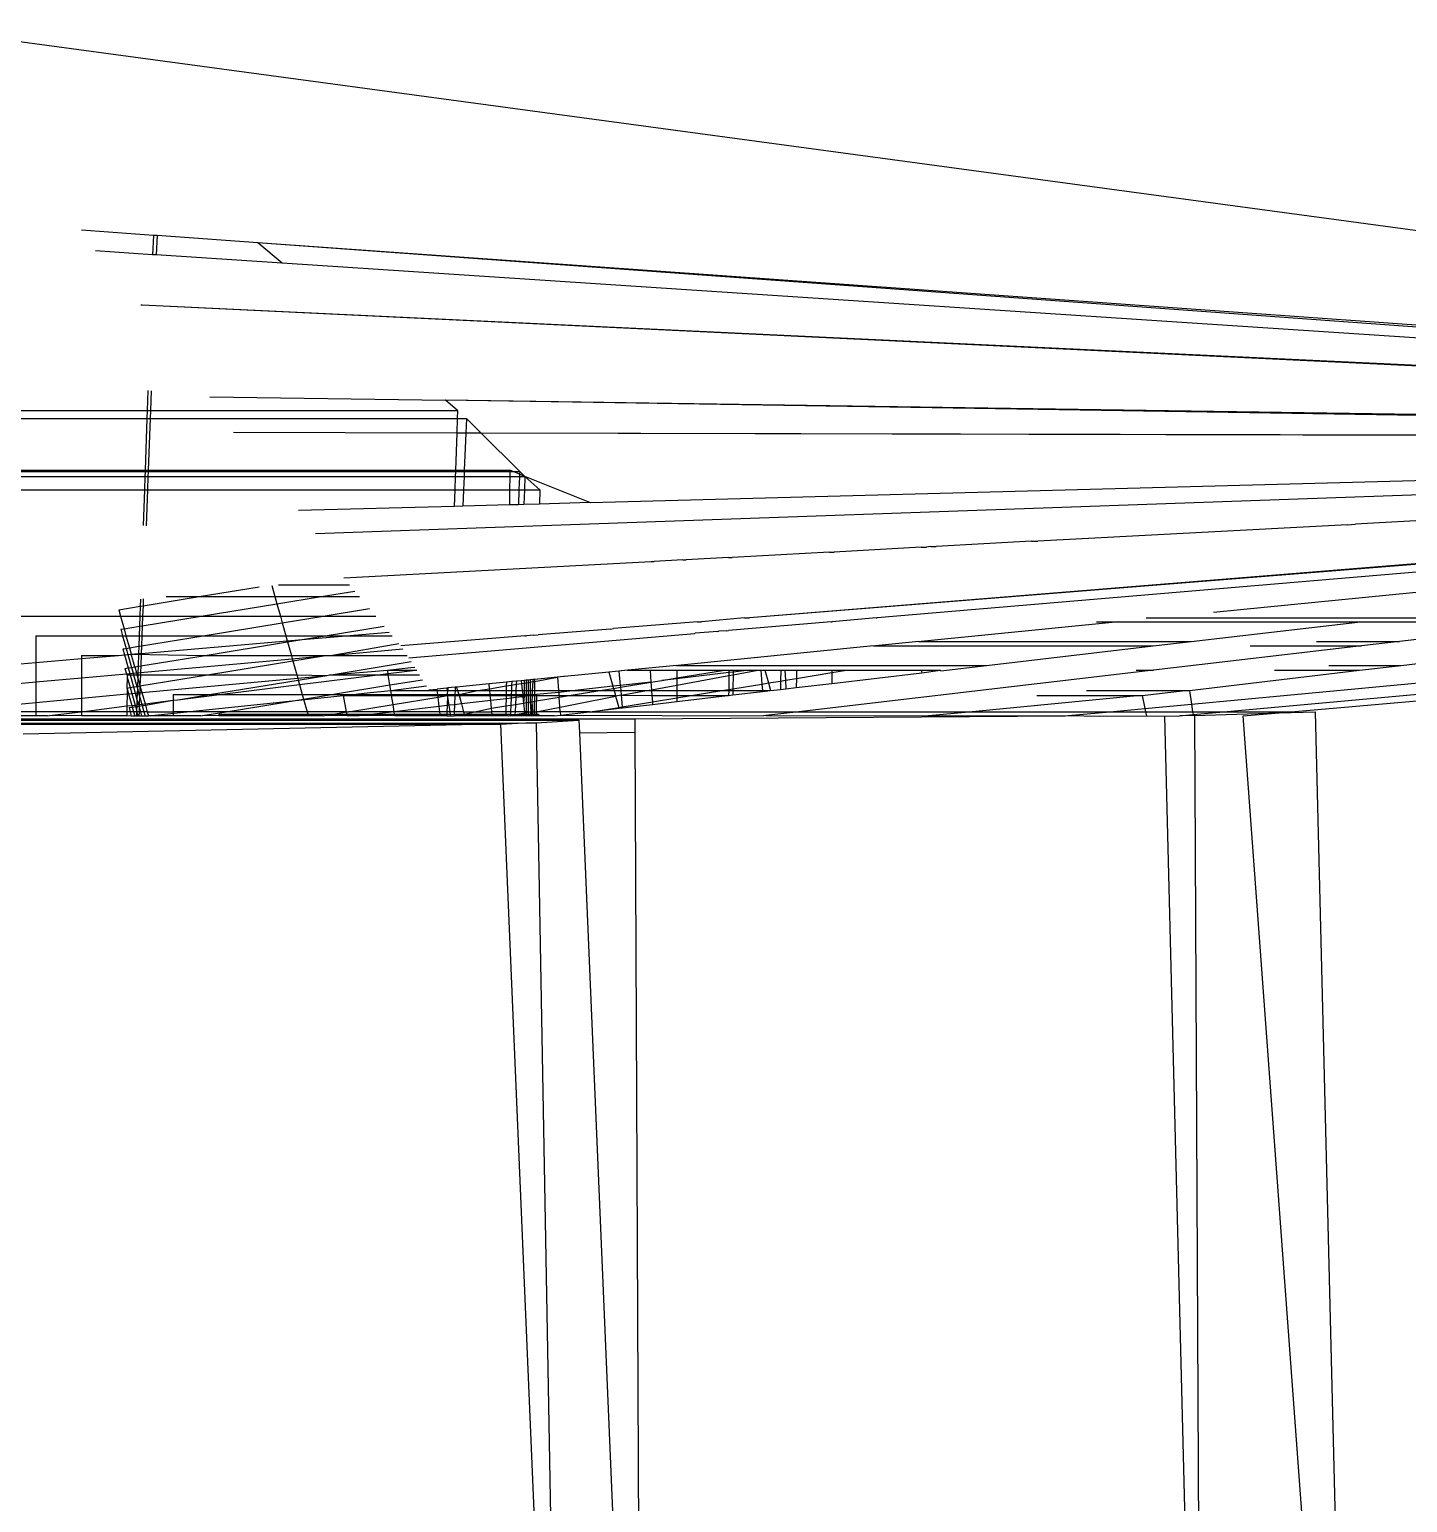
# Model space of a CAD drawing. Extents: x -24961 to 905641, y -154323 to 635957.
# Drawn here: x 395630.2 to 395686.1, y -104240.2 to -104180.5 of the extents above; entities that cross this region are included whole.
import ezdxf

# ---------------------------------------------------------------- set-up
doc = ezdxf.new("R2010")
doc.units = 0
doc.header["$LTSCALE"] = 1000
doc.header["$MEASUREMENT"] = 0

msp = doc.modelspace()

# ---------------------------------------------------------------- linework, layer by layer
for p, q in [((395746.069, -104196.704), (395626.111, -104180.484)), ((395635.261, -104188.831), (395632.352, -104188.624)), ((395635.261, -104188.831), (395635.233, -104189.615)), ((395635.412, -104188.842), (395635.261, -104188.831)), ((395635.412, -104188.842), (395635.382, -104189.625)), ((395639.495, -104189.132), (395635.412, -104188.842)), ((395640.482, -104189.96), (395639.495, -104189.132)), ((395746.069, -104196.905), (395639.495, -104189.132)), ((395746.069, -104196.704), (395639.495, -104189.132)), ((395635.233, -104189.615), (395632.917, -104189.463)), ((395635.382, -104189.625), (395635.233, -104189.615)), ((395640.482, -104189.96), (395635.382, -104189.625)), ((395746.069, -104196.905), (395640.482, -104189.96)), ((395634.811, -104191.667), (395634.759, -104191.665)), ((395746.069, -104196.968), (395634.811, -104191.667)), ((395746.069, -104196.905), (395634.811, -104191.667)), ((395635.039, -104195.12), (395635.011, -104195.928)), ((395635.173, -104195.134), (395635.143, -104195.928)), ((395637.556, -104195.374), (395647.1, -104195.514)), ((395647.593, -104195.928), (395647.1, -104195.514)), ((395746.069, -104197.063), (395647.1, -104195.514)), ((395746.069, -104196.968), (395647.1, -104195.514)), ((395614.745, -104196.258), (395634.999, -104196.258)), ((395614.757, -104195.928), (395635.011, -104195.928)), ((395634.999, -104196.258), (395634.925, -104198.352)), ((395635.011, -104195.928), (395634.999, -104196.258)), ((395634.999, -104196.258), (395635.13, -104196.258)), ((395635.011, -104195.928), (395635.143, -104195.928)), ((395635.13, -104196.258), (395635.051, -104198.352)), ((395635.143, -104195.928), (395635.13, -104196.258)), ((395635.13, -104196.258), (395647.582, -104196.258)), ((395635.143, -104195.928), (395647.593, -104195.928)), ((395647.582, -104196.258), (395647.561, -104196.848)), ((395647.593, -104195.928), (395647.582, -104196.258)), ((395647.582, -104196.258), (395647.954, -104196.258)), ((395647.954, -104196.258), (395647.929, -104196.849)), ((395648.553, -104196.851), (395647.954, -104196.258)), ((395647.561, -104196.848), (395638.511, -104196.825)), ((395647.561, -104196.848), (395647.508, -104198.352)), ((395647.929, -104196.849), (395647.561, -104196.848)), ((395647.929, -104196.849), (395647.867, -104198.352)), ((395648.553, -104196.851), (395647.929, -104196.849)), ((395650.112, -104198.403), (395648.553, -104196.851)), ((395746.069, -104197.099), (395648.553, -104196.851)), ((395746.069, -104197.063), (395648.553, -104196.851)), ((395614.656, -104198.603), (395634.916, -104198.603)), ((395614.664, -104198.403), (395634.924, -104198.403)), ((395614.666, -104198.352), (395634.925, -104198.352)), ((395634.916, -104198.603), (395634.897, -104199.144)), ((395634.924, -104198.403), (395634.916, -104198.603)), ((395634.916, -104198.603), (395635.041, -104198.603)), ((395634.925, -104198.352), (395634.924, -104198.403)), ((395634.924, -104198.403), (395635.049, -104198.403)), ((395634.925, -104198.352), (395635.051, -104198.352)), ((395635.041, -104198.603), (395635.021, -104199.144)), ((395635.049, -104198.403), (395635.041, -104198.603)), ((395635.041, -104198.603), (395647.499, -104198.603)), ((395635.051, -104198.352), (395635.049, -104198.403)), ((395635.049, -104198.403), (395647.506, -104198.403)), ((395635.051, -104198.352), (395647.508, -104198.352)), ((395647.499, -104198.603), (395647.48, -104199.144)), ((395647.506, -104198.403), (395647.499, -104198.603)), ((395647.499, -104198.603), (395647.857, -104198.603)), ((395647.508, -104198.352), (395647.506, -104198.403)), ((395647.506, -104198.403), (395647.865, -104198.403)), ((395647.508, -104198.352), (395647.867, -104198.352)), ((395647.857, -104198.603), (395647.834, -104199.144)), ((395647.865, -104198.403), (395647.857, -104198.603)), ((395647.857, -104198.603), (395649.714, -104198.603)), ((395647.867, -104198.352), (395647.865, -104198.403)), ((395647.865, -104198.403), (395649.717, -104198.403)), ((395647.867, -104198.352), (395649.718, -104198.352)), ((395649.714, -104198.603), (395649.705, -104199.144)), ((395649.717, -104198.403), (395649.714, -104198.603)), ((395649.714, -104198.603), (395650.104, -104198.603)), ((395649.718, -104198.352), (395649.717, -104198.403)), ((395649.717, -104198.403), (395649.845, -104198.403)), ((395649.845, -104198.403), (395649.718, -104198.352)), ((395650.108, -104198.51), (395649.845, -104198.403)), ((395649.845, -104198.403), (395650.112, -104198.403)), ((395650.104, -104198.603), (395650.084, -104199.144)), ((395650.108, -104198.51), (395650.104, -104198.603)), ((395650.104, -104198.603), (395650.323, -104198.603)), ((395650.112, -104198.403), (395650.108, -104198.51)), ((395650.323, -104198.603), (395650.108, -104198.51)), ((395650.218, -104198.499), (395650.112, -104198.403)), ((395650.323, -104198.603), (395650.218, -104198.499)), ((395650.323, -104198.603), (395650.301, -104199.144)), ((395650.933, -104199.144), (395650.323, -104198.603)), ((395652.95, -104199.662), (395650.323, -104198.603)), ((395692.672, -104198.621), (395652.977, -104199.673)), ((395734.671, -104198.315), (395659.428, -104204.339)), ((395733.401, -104198.315), (395659.428, -104204.339)), ((395735.346, -104198.315), (395664.606, -104204.339)), ((395737.018, -104198.315), (395678.246, -104204.114)), ((395726.528, -104198.315), (395683.99, -104200.534)), ((395725.738, -104198.315), (395683.99, -104200.534)), ((395614.635, -104199.144), (395634.897, -104199.144)), ((395634.897, -104199.144), (395634.846, -104200.598)), ((395634.897, -104199.144), (395635.021, -104199.144)), ((395635.021, -104199.144), (395634.965, -104200.604)), ((395635.021, -104199.144), (395647.48, -104199.144)), ((395641.837, -104200.922), (395691.122, -104199.178)), ((395647.48, -104199.144), (395647.456, -104199.819)), ((395647.48, -104199.144), (395647.834, -104199.144)), ((395647.834, -104199.144), (395647.806, -104199.81)), ((395647.834, -104199.144), (395649.705, -104199.144)), ((395649.705, -104199.144), (395649.694, -104199.76)), ((395649.705, -104199.144), (395650.084, -104199.144)), ((395650.084, -104199.144), (395650.061, -104199.75)), ((395650.084, -104199.144), (395650.301, -104199.144)), ((395650.301, -104199.144), (395650.276, -104199.745)), ((395650.301, -104199.144), (395650.933, -104199.144)), ((395650.933, -104199.144), (395650.911, -104199.728)), ((395647.456, -104199.819), (395641.14, -104199.987)), ((395647.806, -104199.81), (395647.456, -104199.819)), ((395649.694, -104199.76), (395647.806, -104199.81)), ((395650.061, -104199.75), (395649.694, -104199.76)), ((395650.276, -104199.745), (395650.061, -104199.75)), ((395650.911, -104199.728), (395650.276, -104199.745)), ((395652.95, -104199.662), (395650.911, -104199.728)), ((395652.977, -104199.673), (395652.95, -104199.662)), ((395683.666, -104200.572), (395671.124, -104201.232)), ((395683.666, -104200.572), (395683.99, -104200.534)), ((395670.858, -104201.232), (395666.994, -104201.449)), ((395670.858, -104201.232), (395671.124, -104201.232)), ((395658.584, -104201.884), (395656.857, -104201.983)), ((395658.584, -104201.884), (395658.733, -104201.884)), ((395662.675, -104201.667), (395658.733, -104201.884)), ((395662.675, -104201.667), (395662.863, -104201.667)), ((395666.384, -104201.47), (395662.863, -104201.667)), ((395666.384, -104201.47), (395666.607, -104201.47)), ((395666.767, -104201.449), (395666.607, -104201.47)), ((395666.767, -104201.449), (395666.994, -104201.449)), ((395642.985, -104202.713), (395655.448, -104202.051)), ((395655.448, -104202.051), (395655.566, -104202.051)), ((395656.726, -104201.983), (395655.566, -104202.051)), ((395656.726, -104201.983), (395656.857, -104201.983)), ((395637.116, -104203.473), (395639.552, -104203.075)), ((395640.061, -104203.022), (395640.188, -104203.473)), ((395640.334, -104202.993), (395643.219, -104202.993)), ((395634.741, -104203.583), (395634.731, -104203.863)), ((395634.843, -104203.844), (395637.116, -104203.473)), ((395634.853, -104203.571), (395634.843, -104203.844)), ((395635.78, -104203.473), (395637.116, -104203.473)), ((395637.116, -104203.473), (395640.188, -104203.473)), ((395640.188, -104203.473), (395640.27, -104203.766)), ((395640.188, -104203.473), (395642.065, -104203.473)), ((395640.27, -104203.766), (395642.065, -104203.473)), ((395642.065, -104203.473), (395643.434, -104203.25)), ((395642.065, -104203.473), (395643.621, -104203.473)), ((395628.636, -104204.267), (395633.93, -104204.267)), ((395633.856, -104204.005), (395634.731, -104203.863)), ((395633.856, -104204.005), (395633.93, -104204.267)), ((395633.93, -104204.267), (395634.717, -104204.267)), ((395633.93, -104204.267), (395634.073, -104204.778)), ((395634.717, -104204.267), (395634.703, -104204.675)), ((395634.731, -104203.863), (395634.717, -104204.267)), ((395634.717, -104204.267), (395634.826, -104204.267)), ((395634.731, -104203.863), (395634.843, -104203.844)), ((395634.812, -104204.657), (395637.2, -104204.267)), ((395634.826, -104204.267), (395634.812, -104204.657)), ((395634.843, -104203.844), (395634.826, -104204.267)), ((395634.826, -104204.267), (395637.2, -104204.267)), ((395637.2, -104204.267), (395640.27, -104203.766)), ((395637.2, -104204.267), (395640.41, -104204.267)), ((395640.27, -104203.766), (395640.41, -104204.267)), ((395640.41, -104204.267), (395640.486, -104204.539)), ((395640.41, -104204.267), (395642.149, -104204.267)), ((395640.486, -104204.539), (395642.149, -104204.267)), ((395642.149, -104204.267), (395644.028, -104203.961)), ((395642.149, -104204.267), (395644.285, -104204.267)), ((395633.94, -104204.8), (395634.073, -104204.778)), ((395633.94, -104204.8), (395634.013, -104205.062)), ((395634.073, -104204.778), (395634.703, -104204.675)), ((395634.073, -104204.778), (395634.152, -104205.062)), ((395634.703, -104204.675), (395634.689, -104205.062)), ((395634.703, -104204.675), (395634.812, -104204.657)), ((395634.812, -104204.657), (395634.796, -104205.062)), ((395637.284, -104205.062), (395640.486, -104204.539)), ((395640.486, -104204.539), (395640.633, -104205.062)), ((395642.233, -104205.062), (395644.623, -104204.671)), ((395653.8, -104204.789), (395650.867, -104205.018)), ((395653.8, -104204.789), (395653.92, -104204.77)), ((395657.316, -104204.494), (395653.92, -104204.77)), ((395657.316, -104204.494), (395657.489, -104204.494)), ((395659.227, -104204.339), (395657.489, -104204.494)), ((395658.503, -104204.857), (395658.183, -104204.882)), ((395658.503, -104204.857), (395658.581, -104204.848)), ((395662.739, -104204.494), (395658.581, -104204.848)), ((395659.227, -104204.339), (395659.428, -104204.339)), ((395662.739, -104204.494), (395662.778, -104204.494)), ((395664.563, -104204.339), (395662.778, -104204.494)), ((395664.563, -104204.339), (395664.606, -104204.339)), ((395674.398, -104204.494), (395666.383, -104205.294)), ((395673.491, -104204.494), (395674.398, -104204.494)), ((395674.398, -104204.494), (395684.195, -104204.494)), ((395675.516, -104204.339), (395725.368, -104204.339)), ((395677.339, -104205.294), (395684.195, -104204.494)), ((395684.195, -104204.494), (395692.627, -104204.494)), ((395692.627, -104204.494), (395685.784, -104205.294)), ((395630.492, -104205.062), (395634.013, -104205.062)), ((395630.492, -104205.062), (395630.492, -104206.145)), ((395634.013, -104205.062), (395634.152, -104205.062)), ((395634.013, -104205.062), (395634.156, -104205.572)), ((395634.152, -104205.062), (395634.689, -104205.062)), ((395634.152, -104205.062), (395634.289, -104205.551)), ((395634.689, -104205.062), (395634.674, -104205.488)), ((395634.674, -104205.488), (395634.781, -104205.47)), ((395634.689, -104205.062), (395634.796, -104205.062)), ((395634.769, -104205.777), (395640.69, -104205.267)), ((395634.781, -104205.47), (395634.769, -104205.777)), ((395634.781, -104205.47), (395637.284, -104205.062)), ((395634.796, -104205.062), (395634.781, -104205.47)), ((395634.796, -104205.062), (395637.284, -104205.062)), ((395637.284, -104205.062), (395640.633, -104205.062)), ((395637.367, -104205.856), (395640.703, -104205.312)), ((395640.633, -104205.062), (395640.69, -104205.267)), ((395640.633, -104205.062), (395642.233, -104205.062)), ((395640.69, -104205.267), (395641.296, -104205.215)), ((395640.69, -104205.267), (395640.703, -104205.312)), ((395640.703, -104205.312), (395641.296, -104205.215)), ((395640.703, -104205.312), (395640.855, -104205.856)), ((395641.296, -104205.215), (395642.233, -104205.062)), ((395641.296, -104205.215), (395643.072, -104205.062)), ((395642.233, -104205.062), (395643.072, -104205.062)), ((395642.446, -104205.856), (395645.218, -104205.382)), ((395643.072, -104205.062), (395644.823, -104204.911)), ((395643.072, -104205.062), (395644.949, -104205.062)), ((395650.322, -104205.062), (395645.291, -104205.47)), ((395645.621, -104205.951), (395657.203, -104204.967)), ((395650.322, -104205.062), (395650.395, -104205.062)), ((395650.691, -104205.038), (395650.395, -104205.062)), ((395650.691, -104205.038), (395650.867, -104205.018)), ((395657.203, -104204.967), (395657.233, -104204.962)), ((395658.152, -104204.887), (395657.233, -104204.962)), ((395658.152, -104204.887), (395658.183, -104204.882)), ((395666.29, -104205.294), (395664.539, -104205.475)), ((395666.29, -104205.294), (395666.383, -104205.294)), ((395666.383, -104205.294), (395677.339, -104205.294)), ((395675.787, -104205.475), (395677.339, -104205.294)), ((395682.411, -104205.294), (395685.784, -104205.294)), ((395685.784, -104205.294), (395684.235, -104205.475)), ((395630.492, -104206.145), (395632.349, -104205.985)), ((395632.349, -104205.856), (395633.844, -104205.856)), ((395632.349, -104205.856), (395632.349, -104205.985)), ((395632.349, -104205.985), (395633.844, -104205.856)), ((395632.349, -104205.985), (395632.349, -104206.765)), ((395633.844, -104205.856), (395634.091, -104205.835)), ((395634.023, -104205.594), (395634.156, -104205.572)), ((395634.023, -104205.594), (395634.091, -104205.835)), ((395634.091, -104205.835), (395634.227, -104205.823)), ((395634.091, -104205.835), (395634.24, -104206.367)), ((395634.156, -104205.572), (395634.289, -104205.551)), ((395634.156, -104205.572), (395634.227, -104205.823)), ((395634.227, -104205.823), (395634.362, -104205.812)), ((395634.227, -104205.823), (395634.373, -104206.345)), ((395634.289, -104205.551), (395634.674, -104205.488)), ((395634.289, -104205.551), (395634.362, -104205.812)), ((395634.362, -104205.812), (395634.663, -104205.786)), ((395634.362, -104205.812), (395637.367, -104205.856)), ((395634.506, -104206.323), (395634.362, -104205.812)), ((395634.663, -104205.786), (395634.645, -104206.301)), ((395634.674, -104205.488), (395634.663, -104205.786)), ((395634.663, -104205.786), (395634.769, -104205.777)), ((395634.74, -104206.55), (395640.894, -104205.996)), ((395634.769, -104205.777), (395634.75, -104206.283)), ((395634.75, -104206.283), (395637.367, -104205.856)), ((395637.367, -104205.856), (395640.855, -104205.856)), ((395640.855, -104205.856), (395642.316, -104205.856)), ((395640.855, -104205.856), (395640.894, -104205.996)), ((395640.894, -104205.996), (395642.156, -104205.882)), ((395640.894, -104205.996), (395640.919, -104206.084)), ((395640.919, -104206.084), (395642.156, -104205.882)), ((395642.156, -104205.882), (395642.316, -104205.856)), ((395642.316, -104205.856), (395642.446, -104205.856)), ((395642.446, -104205.856), (395645.375, -104205.593)), ((395642.446, -104205.856), (395645.556, -104205.856)), ((395664.455, -104205.475), (395656.517, -104206.263)), ((395664.455, -104205.475), (395664.539, -104205.475)), ((395664.539, -104205.475), (395675.787, -104205.475)), ((395669.037, -104206.263), (395675.787, -104205.475)), ((395684.235, -104205.475), (395678.465, -104206.15)), ((395679.73, -104205.475), (395684.235, -104205.475)), ((395685.845, -104206.263), (395692.59, -104205.475)), ((395628.636, -104206.304), (395630.492, -104206.145)), ((395630.492, -104206.145), (395630.492, -104206.932)), ((395632.349, -104206.765), (395634.167, -104206.601)), ((395634.107, -104206.388), (395634.24, -104206.367)), ((395634.107, -104206.388), (395634.167, -104206.601)), ((395634.167, -104206.601), (395634.302, -104206.589)), ((395634.167, -104206.601), (395634.206, -104206.651)), ((395634.206, -104206.651), (395634.205, -104206.737)), ((395634.206, -104206.651), (395634.319, -104206.651)), ((395634.24, -104206.367), (395634.373, -104206.345)), ((395634.24, -104206.367), (395634.302, -104206.589)), ((395634.302, -104206.589), (395634.438, -104206.577)), ((395634.302, -104206.589), (395634.319, -104206.651)), ((395634.319, -104206.651), (395634.458, -104206.651)), ((395634.319, -104206.651), (395634.456, -104207.139)), ((395634.373, -104206.345), (395634.506, -104206.323)), ((395634.373, -104206.345), (395634.438, -104206.577)), ((395634.438, -104206.577), (395634.573, -104206.565)), ((395634.438, -104206.577), (395634.458, -104206.651)), ((395634.458, -104206.651), (395634.597, -104206.651)), ((395634.458, -104206.651), (395634.589, -104207.118)), ((395634.506, -104206.323), (395634.645, -104206.301)), ((395634.506, -104206.323), (395634.573, -104206.565)), ((395634.573, -104206.565), (395634.636, -104206.559)), ((395634.573, -104206.565), (395634.597, -104206.651)), ((395634.597, -104206.651), (395634.629, -104206.764)), ((395634.597, -104206.651), (395634.633, -104206.651)), ((395634.633, -104206.651), (395634.629, -104206.764)), ((395634.636, -104206.559), (395634.633, -104206.651)), ((395634.633, -104206.651), (395634.736, -104206.651)), ((395634.645, -104206.301), (395634.636, -104206.559)), ((395634.636, -104206.559), (395634.74, -104206.55)), ((395634.645, -104206.301), (395634.75, -104206.283)), ((395634.719, -104207.097), (395637.451, -104206.651)), ((395634.736, -104206.651), (395634.719, -104207.097)), ((395634.74, -104206.55), (395634.736, -104206.651)), ((395634.736, -104206.651), (395637.451, -104206.651)), ((395634.75, -104206.283), (395634.74, -104206.55)), ((395637.451, -104206.651), (395640.919, -104206.084)), ((395637.451, -104206.651), (395641.078, -104206.651)), ((395640.919, -104206.084), (395641.078, -104206.651)), ((395641.078, -104206.651), (395642.299, -104206.667)), ((395641.078, -104206.651), (395641.113, -104206.777)), ((395641.113, -104206.777), (395642.299, -104206.667)), ((395641.136, -104206.857), (395642.299, -104206.667)), ((395641.188, -104207.043), (395644.357, -104206.651)), ((395642.299, -104206.667), (395642.4, -104206.651)), ((395642.4, -104206.651), (395642.476, -104206.651)), ((395642.476, -104206.651), (395645.719, -104206.109)), ((395642.476, -104206.651), (395644.757, -104206.46)), ((395642.476, -104206.651), (395644.357, -104206.651)), ((395644.357, -104206.651), (395644.778, -104206.598)), ((395644.357, -104206.651), (395644.787, -104206.651)), ((395644.757, -104206.46), (395645.697, -104206.351)), ((395644.778, -104206.598), (395644.757, -104206.46)), ((395644.757, -104206.46), (395645.892, -104206.46)), ((395644.778, -104206.598), (395645.892, -104206.46)), ((395644.787, -104206.651), (395644.778, -104206.598)), ((395644.851, -104207.058), (395644.787, -104206.651)), ((395644.787, -104206.651), (395646.053, -104206.651)), ((395645.697, -104206.351), (395645.859, -104206.336)), ((395645.892, -104206.46), (395645.936, -104206.46)), ((395653.729, -104206.533), (395651.925, -104206.711)), ((395654.133, -104206.494), (395653.729, -104206.533)), ((395653.729, -104206.533), (395653.889, -104207.107)), ((395654.468, -104206.46), (395654.133, -104206.494)), ((395654.133, -104206.494), (395654.188, -104207.072)), ((395654.468, -104206.46), (395654.506, -104206.46)), ((395656.47, -104206.263), (395654.506, -104206.46)), ((395654.506, -104206.46), (395655.396, -104206.46)), ((395655.396, -104206.46), (395655.432, -104206.947)), ((395655.396, -104206.46), (395656.488, -104206.46)), ((395656.47, -104206.263), (395656.517, -104206.263)), ((395656.488, -104206.46), (395656.488, -104206.774)), ((395656.488, -104206.46), (395658.411, -104206.46)), ((395656.488, -104206.774), (395658.411, -104206.46)), ((395658.595, -104206.556), (395656.488, -104206.803)), ((395656.517, -104206.263), (395669.037, -104206.263)), ((395658.411, -104206.46), (395658.596, -104206.46)), ((395658.595, -104206.556), (395658.593, -104206.674)), ((395658.593, -104206.674), (395658.765, -104206.643)), ((395658.596, -104206.46), (395658.595, -104206.556)), ((395658.766, -104206.536), (395658.595, -104206.556)), ((395658.596, -104206.46), (395658.768, -104206.46)), ((395658.765, -104206.643), (395658.755, -104207.212)), ((395658.765, -104206.643), (395659.764, -104206.46)), ((395658.766, -104206.536), (395658.765, -104206.643)), ((395658.768, -104206.46), (395658.766, -104206.536)), ((395659.415, -104206.46), (395658.766, -104206.536)), ((395658.768, -104206.46), (395659.415, -104206.46)), ((395659.415, -104206.46), (395659.764, -104206.46)), ((395659.764, -104206.46), (395659.885, -104206.46)), ((395659.885, -104206.46), (395659.931, -104207.02)), ((395659.885, -104206.46), (395660.05, -104206.46)), ((395660.05, -104206.46), (395660.193, -104206.977)), ((395660.05, -104206.46), (395660.694, -104206.46)), ((395660.694, -104206.46), (395660.688, -104206.897)), ((395660.694, -104206.46), (395660.858, -104206.46)), ((395660.858, -104206.46), (395660.884, -104206.865)), ((395660.858, -104206.46), (395661.337, -104206.46)), ((395661.337, -104206.46), (395661.329, -104206.792)), ((395661.329, -104206.792), (395662.769, -104206.557)), ((395661.337, -104206.46), (395662.769, -104206.46)), ((395675.807, -104206.46), (395661.431, -104208.141)), ((395662.769, -104206.46), (395662.769, -104206.557)), ((395662.769, -104206.46), (395663.36, -104206.46)), ((395662.769, -104206.557), (395663.36, -104206.46)), ((395662.769, -104206.557), (395662.769, -104206.994)), ((395662.769, -104206.994), (395666.422, -104206.568)), ((395663.36, -104206.46), (395666.392, -104206.46)), ((395666.392, -104206.46), (395666.422, -104206.568)), ((395666.392, -104206.46), (395667.158, -104206.46)), ((395666.422, -104206.568), (395667.158, -104206.46)), ((395667.188, -104206.479), (395667.158, -104206.46)), ((395667.188, -104206.479), (395669.037, -104206.263)), ((395675.11, -104206.46), (395675.807, -104206.46)), ((395678.465, -104206.15), (395675.807, -104206.46)), ((395677.266, -104207.285), (395684.153, -104206.46)), ((395677.347, -104207.833), (395692.089, -104206.46)), ((395680.717, -104206.46), (395684.153, -104206.46)), ((395682.913, -104206.263), (395685.845, -104206.263)), ((395684.153, -104206.46), (395685.845, -104206.263)), ((395628.636, -104207.099), (395630.492, -104206.932)), ((395630.492, -104206.932), (395632.349, -104206.765)), ((395630.492, -104206.932), (395630.492, -104207.766)), ((395632.349, -104206.765), (395632.349, -104207.593)), ((395634.205, -104206.737), (395634.191, -104207.183)), ((395634.191, -104207.183), (395634.323, -104207.161)), ((395634.191, -104207.183), (395634.199, -104207.214)), ((395634.199, -104207.214), (395634.197, -104207.421)), ((395634.199, -104207.214), (395634.256, -104207.416)), ((395634.205, -104206.737), (395634.323, -104207.161)), ((395634.323, -104207.161), (395634.456, -104207.139)), ((395634.323, -104207.161), (395634.391, -104207.403)), ((395634.456, -104207.139), (395634.589, -104207.118)), ((395634.456, -104207.139), (395634.527, -104207.39)), ((395634.589, -104207.118), (395634.617, -104207.113)), ((395634.589, -104207.118), (395634.613, -104207.205)), ((395634.613, -104207.205), (395634.607, -104207.383)), ((395634.617, -104207.113), (395634.613, -104207.205)), ((395634.613, -104207.205), (395634.662, -104207.378)), ((395634.629, -104206.764), (395634.617, -104207.113)), ((395634.617, -104207.113), (395634.719, -104207.097)), ((395634.629, -104206.764), (395634.719, -104207.097)), ((395634.719, -104207.097), (395634.709, -104207.373)), ((395634.719, -104207.097), (395634.797, -104207.365)), ((395634.797, -104207.365), (395641.113, -104206.777)), ((395637.534, -104207.445), (395641.136, -104206.857)), ((395637.943, -104207.445), (395641.188, -104207.043)), ((395641.113, -104206.777), (395641.136, -104206.857)), ((395641.136, -104206.857), (395641.188, -104207.043)), ((395641.188, -104207.043), (395641.3, -104207.445)), ((395642.483, -104207.445), (395644.851, -104207.058)), ((395644.851, -104207.058), (395646.172, -104206.843)), ((395644.886, -104207.285), (395644.851, -104207.058)), ((395644.886, -104207.285), (395646.329, -104207.096)), ((395646.426, -104207.254), (395646.762, -104207.221)), ((395647.163, -104207.181), (395646.762, -104207.221)), ((395646.77, -104207.285), (395646.762, -104207.221)), ((395647.197, -104207.178), (395647.163, -104207.181)), ((395647.193, -104207.285), (395647.163, -104207.181)), ((395647.197, -104207.178), (395647.193, -104207.285)), ((395647.501, -104207.148), (395647.197, -104207.178)), ((395647.501, -104207.148), (395647.496, -104207.285)), ((395647.557, -104207.142), (395647.501, -104207.148)), ((395648.869, -104207.013), (395647.557, -104207.142)), ((395647.557, -104207.142), (395647.597, -104207.285)), ((395648.412, -104207.285), (395648.888, -104207.207)), ((395649.572, -104206.943), (395648.869, -104207.013)), ((395648.888, -104207.207), (395648.869, -104207.013)), ((395648.888, -104207.207), (395649.57, -104207.096)), ((395648.896, -104207.285), (395648.888, -104207.207)), ((395649.57, -104207.096), (395649.566, -104207.285)), ((395649.572, -104206.943), (395649.57, -104207.096)), ((395649.57, -104207.096), (395649.784, -104207.061)), ((395649.789, -104206.922), (395649.572, -104206.943)), ((395649.784, -104207.061), (395649.776, -104207.285)), ((395649.789, -104206.922), (395649.784, -104207.061)), ((395649.784, -104207.061), (395649.973, -104207.03)), ((395649.978, -104206.903), (395649.789, -104206.922)), ((395649.973, -104207.03), (395649.962, -104207.285)), ((395649.978, -104206.903), (395649.973, -104207.03)), ((395649.973, -104207.03), (395650.189, -104206.995)), ((395650.178, -104206.884), (395649.978, -104206.903)), ((395650.291, -104206.873), (395650.178, -104206.884)), ((395650.178, -104206.884), (395650.189, -104206.995)), ((395650.189, -104206.995), (395650.291, -104206.978)), ((395650.189, -104206.995), (395650.218, -104207.285)), ((395650.375, -104206.864), (395650.291, -104206.873)), ((395650.291, -104206.873), (395650.291, -104206.978)), ((395650.291, -104206.978), (395650.375, -104206.964)), ((395650.291, -104206.978), (395650.291, -104207.285)), ((395650.458, -104206.856), (395650.375, -104206.864)), ((395650.375, -104206.864), (395650.375, -104206.964)), ((395650.375, -104206.964), (395650.458, -104206.951)), ((395650.375, -104206.964), (395650.375, -104207.285)), ((395650.542, -104206.848), (395650.458, -104206.856)), ((395650.458, -104206.856), (395650.458, -104206.951)), ((395650.458, -104206.951), (395650.542, -104206.937)), ((395650.458, -104206.951), (395650.458, -104207.285)), ((395650.642, -104206.838), (395650.542, -104206.848)), ((395650.542, -104206.848), (395650.542, -104206.937)), ((395650.542, -104206.937), (395650.639, -104206.921)), ((395650.542, -104206.937), (395650.542, -104207.285)), ((395650.639, -104206.921), (395650.625, -104207.285)), ((395650.642, -104206.838), (395650.639, -104206.921)), ((395650.639, -104206.921), (395650.709, -104206.91)), ((395650.709, -104206.831), (395650.642, -104206.838)), ((395651.651, -104206.738), (395650.709, -104206.831)), ((395650.709, -104206.91), (395651.651, -104206.738)), ((395650.709, -104206.831), (395650.709, -104206.91)), ((395650.709, -104206.91), (395650.709, -104207.285)), ((395651.886, -104206.718), (395651.651, -104206.738)), ((395651.651, -104206.738), (395651.691, -104207.285)), ((395651.925, -104206.711), (395651.886, -104206.718)), ((395653.889, -104207.107), (395652.363, -104207.285)), ((395653.361, -104207.285), (395653.914, -104207.195)), ((395654.188, -104207.072), (395653.889, -104207.107)), ((395653.889, -104207.107), (395653.914, -104207.195)), ((395653.914, -104207.195), (395654.195, -104207.149)), ((395653.914, -104207.195), (395653.939, -104207.285)), ((395655.432, -104206.947), (395654.188, -104207.072)), ((395654.188, -104207.072), (395654.195, -104207.149)), ((395654.195, -104207.149), (395655.432, -104206.947)), ((395654.195, -104207.149), (395654.208, -104207.285)), ((395655.25, -104207.285), (395655.454, -104207.248)), ((395655.432, -104206.947), (395655.877, -104206.874)), ((395655.432, -104206.947), (395655.454, -104207.248)), ((395655.454, -104207.248), (395656.488, -104207.059)), ((395655.454, -104207.248), (395655.457, -104207.285)), ((395655.877, -104206.874), (395656.488, -104206.774)), ((395656.488, -104206.803), (395655.877, -104206.874)), ((395656.488, -104207.059), (395658.593, -104206.674)), ((395656.488, -104206.774), (395656.488, -104206.803)), ((395656.488, -104206.803), (395656.488, -104207.059)), ((395656.488, -104207.059), (395656.488, -104207.285)), ((395658.309, -104207.285), (395658.585, -104207.24)), ((395658.593, -104206.674), (395658.585, -104207.24)), ((395658.585, -104207.24), (395658.755, -104207.212)), ((395658.585, -104207.24), (395658.585, -104207.285)), ((395658.755, -104207.212), (395658.754, -104207.285)), ((395658.755, -104207.212), (395659.931, -104207.02)), ((395659.931, -104207.02), (395660.193, -104206.977)), ((395659.931, -104207.02), (395659.952, -104207.285)), ((395660.193, -104206.977), (395660.688, -104206.897)), ((395660.193, -104206.977), (395660.278, -104207.285)), ((395660.278, -104207.285), (395660.683, -104207.238)), ((395660.688, -104206.897), (395660.683, -104207.238)), ((395660.683, -104207.238), (395660.907, -104207.212)), ((395660.688, -104206.897), (395660.884, -104206.865)), ((395660.884, -104206.865), (395661.329, -104206.792)), ((395660.884, -104206.865), (395660.907, -104207.212)), ((395660.907, -104207.212), (395661.319, -104207.163)), ((395661.329, -104206.792), (395661.319, -104207.163)), ((395661.319, -104207.163), (395662.769, -104206.994)), ((395678.643, -104208.141), (395692.398, -104206.903)), ((395681.392, -104208.141), (395692.443, -104207.19)), ((395628.636, -104207.939), (395630.492, -104207.766)), ((395630.492, -104207.766), (395632.349, -104207.593)), ((395630.492, -104207.766), (395630.492, -104208.141)), ((395632.349, -104207.593), (395634.197, -104207.421)), ((395632.349, -104207.593), (395632.349, -104208.141)), ((395634.197, -104207.421), (395634.191, -104207.909)), ((395634.197, -104207.421), (395634.256, -104207.416)), ((395634.256, -104207.416), (395634.391, -104207.403)), ((395634.256, -104207.416), (395634.387, -104207.885)), ((395634.391, -104207.403), (395634.527, -104207.39)), ((395634.391, -104207.403), (395634.522, -104207.869)), ((395634.522, -104207.869), (395634.59, -104207.86)), ((395634.527, -104207.39), (395634.607, -104207.383)), ((395634.527, -104207.39), (395634.598, -104207.645)), ((395634.59, -104207.86), (395634.588, -104207.926)), ((395634.598, -104207.645), (395634.59, -104207.86)), ((395634.59, -104207.86), (395634.656, -104207.852)), ((395634.607, -104207.383), (395634.598, -104207.645)), ((395634.598, -104207.645), (395634.656, -104207.852)), ((395634.607, -104207.383), (395634.662, -104207.378)), ((395634.656, -104207.852), (395634.691, -104207.848)), ((395634.656, -104207.852), (395634.688, -104207.91)), ((395634.662, -104207.378), (395634.709, -104207.373)), ((395634.662, -104207.378), (395634.703, -104207.524)), ((395634.691, -104207.848), (395634.688, -104207.91)), ((395634.703, -104207.524), (395634.691, -104207.848)), ((395634.691, -104207.848), (395634.79, -104207.835)), ((395634.709, -104207.373), (395634.703, -104207.524)), ((395634.703, -104207.524), (395634.79, -104207.835)), ((395634.709, -104207.373), (395634.797, -104207.365)), ((395634.79, -104207.835), (395634.924, -104207.819)), ((395634.79, -104207.835), (395634.806, -104207.89)), ((395634.797, -104207.365), (395634.924, -104207.819)), ((395634.924, -104207.819), (395636.062, -104207.678)), ((395634.924, -104207.819), (395634.938, -104207.869)), ((395634.938, -104207.869), (395636.062, -104207.678)), ((395635.062, -104208.309), (395642.974, -104207.488)), ((395636.062, -104207.445), (395637.534, -104207.445)), ((395636.062, -104207.445), (395636.062, -104207.678)), ((395636.062, -104207.678), (395636.252, -104207.654)), ((395636.062, -104207.678), (395636.062, -104208.141)), ((395636.252, -104207.654), (395637.534, -104207.445)), ((395636.252, -104207.654), (395637.943, -104207.445)), ((395637.534, -104207.445), (395637.943, -104207.445)), ((395637.943, -104207.445), (395641.3, -104207.445)), ((395638.219, -104208.141), (395641.352, -104207.63)), ((395641.3, -104207.445), (395642.483, -104207.445)), ((395641.3, -104207.445), (395641.352, -104207.63)), ((395641.352, -104207.63), (395642.483, -104207.445)), ((395641.352, -104207.63), (395641.495, -104208.141)), ((395642.483, -104207.445), (395643.215, -104207.445)), ((395642.974, -104207.488), (395643.215, -104207.445)), ((395643.092, -104208.141), (395642.974, -104207.488)), ((395642.974, -104207.488), (395644.92, -104207.488)), ((395643.168, -104208.141), (395644.977, -104207.846)), ((395643.215, -104207.445), (395643.344, -104207.445)), ((395643.344, -104207.445), (395643.928, -104207.377)), ((395643.344, -104207.445), (395644.913, -104207.445)), ((395643.928, -104207.377), (395644.886, -104207.285)), ((395644.886, -104207.285), (395646.77, -104207.285)), ((395644.913, -104207.445), (395644.886, -104207.285)), ((395644.92, -104207.488), (395644.913, -104207.445)), ((395644.913, -104207.445), (395646.791, -104207.445)), ((395644.92, -104207.488), (395646.796, -104207.488)), ((395644.977, -104207.846), (395644.92, -104207.488)), ((395644.977, -104207.846), (395646.804, -104207.547)), ((395645.024, -104208.141), (395644.977, -104207.846)), ((395646.77, -104207.285), (395647.193, -104207.285)), ((395646.791, -104207.445), (395646.77, -104207.285)), ((395646.796, -104207.488), (395646.791, -104207.445)), ((395646.791, -104207.445), (395647.188, -104207.445)), ((395646.796, -104207.488), (395647.186, -104207.488)), ((395646.804, -104207.547), (395646.796, -104207.488)), ((395646.804, -104207.547), (395647.186, -104207.488)), ((395646.852, -104207.929), (395646.804, -104207.547)), ((395647.186, -104207.488), (395647.172, -104207.892)), ((395647.186, -104207.488), (395647.188, -104207.445)), ((395647.186, -104207.488), (395647.432, -104207.445)), ((395647.186, -104207.488), (395647.487, -104207.488)), ((395647.255, -104207.882), (395647.186, -104207.488)), ((395647.188, -104207.445), (395647.193, -104207.285)), ((395647.188, -104207.445), (395647.432, -104207.445)), ((395647.193, -104207.285), (395647.496, -104207.285)), ((395647.472, -104207.857), (395647.255, -104207.882)), ((395647.432, -104207.445), (395647.489, -104207.445)), ((395647.472, -104207.857), (395647.46, -104208.141)), ((395647.487, -104207.488), (395647.472, -104207.857)), ((395647.748, -104207.824), (395647.472, -104207.857)), ((395647.489, -104207.445), (395647.487, -104207.488)), ((395647.487, -104207.488), (395647.654, -104207.488)), ((395647.496, -104207.285), (395647.489, -104207.445)), ((395647.489, -104207.445), (395647.642, -104207.445)), ((395647.496, -104207.285), (395647.597, -104207.285)), ((395647.597, -104207.285), (395648.412, -104207.285)), ((395647.597, -104207.285), (395647.642, -104207.445)), ((395647.642, -104207.445), (395648.412, -104207.285)), ((395647.642, -104207.445), (395647.654, -104207.488)), ((395647.642, -104207.445), (395648.912, -104207.445)), ((395647.654, -104207.488), (395647.748, -104207.824)), ((395647.654, -104207.488), (395648.917, -104207.488)), ((395648.937, -104207.686), (395647.748, -104207.824)), ((395647.748, -104207.824), (395647.837, -104208.141)), ((395648.412, -104207.285), (395648.896, -104207.285)), ((395648.912, -104207.445), (395648.896, -104207.285)), ((395648.896, -104207.285), (395649.566, -104207.285)), ((395648.917, -104207.488), (395648.912, -104207.445)), ((395648.912, -104207.445), (395649.564, -104207.445)), ((395648.937, -104207.686), (395648.917, -104207.488)), ((395648.917, -104207.488), (395649.563, -104207.488)), ((395649.561, -104207.613), (395648.937, -104207.686)), ((395648.969, -104208.002), (395648.937, -104207.686)), ((395649.561, -104207.613), (395649.556, -104207.906)), ((395649.563, -104207.488), (395649.561, -104207.613)), ((395649.764, -104207.589), (395649.561, -104207.613)), ((395649.564, -104207.445), (395649.563, -104207.488)), ((395649.563, -104207.488), (395649.768, -104207.488)), ((395649.566, -104207.285), (395649.564, -104207.445)), ((395649.564, -104207.445), (395649.77, -104207.445)), ((395649.566, -104207.285), (395649.776, -104207.285)), ((395649.764, -104207.589), (395649.753, -104207.874)), ((395649.753, -104207.874), (395649.939, -104207.844)), ((395649.768, -104207.488), (395649.764, -104207.589)), ((395649.951, -104207.567), (395649.764, -104207.589)), ((395649.77, -104207.445), (395649.768, -104207.488)), ((395649.768, -104207.488), (395649.954, -104207.488)), ((395649.776, -104207.285), (395649.77, -104207.445)), ((395649.77, -104207.445), (395649.956, -104207.445)), ((395649.776, -104207.285), (395649.962, -104207.285)), ((395649.939, -104207.844), (395649.927, -104208.141)), ((395649.951, -104207.567), (395649.939, -104207.844)), ((395649.939, -104207.844), (395650.268, -104207.79)), ((395649.954, -104207.488), (395649.951, -104207.567)), ((395650.242, -104207.533), (395649.951, -104207.567)), ((395649.956, -104207.445), (395649.954, -104207.488)), ((395649.954, -104207.488), (395650.238, -104207.488)), ((395649.962, -104207.285), (395649.956, -104207.445)), ((395649.956, -104207.445), (395650.234, -104207.445)), ((395649.962, -104207.285), (395650.218, -104207.285)), ((395650.218, -104207.285), (395650.234, -104207.445)), ((395650.218, -104207.285), (395650.291, -104207.285)), ((395650.234, -104207.445), (395650.238, -104207.488)), ((395650.234, -104207.445), (395650.291, -104207.445)), ((395650.238, -104207.488), (395650.242, -104207.533)), ((395650.238, -104207.488), (395650.291, -104207.488)), ((395650.291, -104207.527), (395650.242, -104207.533)), ((395650.242, -104207.533), (395650.268, -104207.79)), ((395650.291, -104207.527), (395650.268, -104207.79)), ((395650.268, -104207.79), (395650.375, -104207.772)), ((395650.268, -104207.79), (395650.303, -104208.141)), ((395650.291, -104207.285), (395650.291, -104207.445)), ((395650.291, -104207.285), (395650.375, -104207.285)), ((395650.291, -104207.445), (395650.291, -104207.488)), ((395650.291, -104207.445), (395650.375, -104207.445)), ((395650.291, -104207.488), (395650.291, -104207.527)), ((395650.291, -104207.488), (395650.375, -104207.488)), ((395650.375, -104207.517), (395650.291, -104207.527)), ((395650.375, -104207.285), (395650.375, -104207.445)), ((395650.375, -104207.285), (395650.458, -104207.285)), ((395650.375, -104207.445), (395650.375, -104207.488)), ((395650.375, -104207.445), (395650.458, -104207.445)), ((395650.375, -104207.488), (395650.375, -104207.517)), ((395650.375, -104207.488), (395650.458, -104207.488)), ((395650.458, -104207.488), (395650.375, -104207.517)), ((395650.375, -104207.517), (395650.375, -104207.772)), ((395650.375, -104207.772), (395650.458, -104207.759)), ((395650.375, -104207.772), (395650.375, -104208.141)), ((395650.458, -104207.285), (395650.458, -104207.445)), ((395650.458, -104207.285), (395650.542, -104207.285)), ((395650.458, -104207.445), (395650.458, -104207.488)), ((395650.458, -104207.445), (395650.542, -104207.445)), ((395650.458, -104207.488), (395650.458, -104207.759)), ((395650.458, -104207.488), (395650.542, -104207.488)), ((395650.458, -104207.759), (395650.542, -104207.745)), ((395650.458, -104207.759), (395650.458, -104208.141)), ((395650.542, -104207.285), (395650.542, -104207.445)), ((395650.542, -104207.285), (395650.625, -104207.285)), ((395650.542, -104207.445), (395650.542, -104207.488)), ((395650.542, -104207.445), (395650.619, -104207.445)), ((395650.542, -104207.488), (395650.542, -104207.745)), ((395650.542, -104207.488), (395650.617, -104207.488)), ((395650.542, -104207.745), (395650.608, -104207.734)), ((395650.542, -104207.745), (395650.563, -104208.141)), ((395650.608, -104207.734), (395650.593, -104208.141)), ((395650.617, -104207.488), (395650.608, -104207.734)), ((395650.608, -104207.734), (395650.709, -104207.718)), ((395650.608, -104207.734), (395650.627, -104208.141)), ((395650.619, -104207.445), (395650.617, -104207.488)), ((395650.617, -104207.488), (395650.709, -104207.488)), ((395650.625, -104207.285), (395650.619, -104207.445)), ((395650.619, -104207.445), (395650.709, -104207.445)), ((395650.625, -104207.285), (395650.709, -104207.285)), ((395650.709, -104207.285), (395650.709, -104207.445)), ((395650.709, -104207.285), (395651.691, -104207.285)), ((395650.709, -104207.445), (395650.709, -104207.488)), ((395650.792, -104207.445), (395650.709, -104207.488)), ((395650.709, -104207.445), (395650.792, -104207.445)), ((395650.709, -104207.488), (395650.709, -104207.718)), ((395650.709, -104207.488), (395650.792, -104207.488)), ((395650.709, -104207.718), (395650.792, -104207.704)), ((395650.709, -104208.141), (395650.709, -104207.718)), ((395651.697, -104207.363), (395650.792, -104207.445)), ((395650.792, -104207.445), (395650.792, -104207.488)), ((395650.792, -104207.488), (395650.792, -104207.704)), ((395650.792, -104207.488), (395651.706, -104207.488)), ((395650.792, -104208.141), (395654.003, -104207.513)), ((395650.792, -104207.704), (395651.711, -104207.554)), ((395650.792, -104208.141), (395650.792, -104207.704)), ((395651.691, -104207.285), (395651.697, -104207.363)), ((395651.691, -104207.285), (395652.363, -104207.285)), ((395652.363, -104207.285), (395651.697, -104207.363)), ((395651.697, -104207.363), (395651.706, -104207.488)), ((395651.706, -104207.488), (395651.711, -104207.554)), ((395651.706, -104207.488), (395652.116, -104207.488)), ((395651.711, -104207.554), (395652.116, -104207.488)), ((395651.755, -104208.141), (395651.711, -104207.554)), ((395652.116, -104207.488), (395653.361, -104207.285)), ((395652.116, -104207.488), (395653.996, -104207.488)), ((395652.363, -104207.285), (395653.361, -104207.285)), ((395653.361, -104207.285), (395653.939, -104207.285)), ((395653.939, -104207.285), (395653.996, -104207.488)), ((395653.939, -104207.285), (395654.208, -104207.285)), ((395653.996, -104207.488), (395654.003, -104207.513)), ((395654.226, -104207.472), (395654.003, -104207.513)), ((395654.003, -104207.513), (395654.13, -104207.967)), ((395654.208, -104207.285), (395654.226, -104207.472)), ((395654.208, -104207.285), (395655.25, -104207.285)), ((395654.226, -104207.472), (395655.25, -104207.285)), ((395654.226, -104207.472), (395654.27, -104207.944)), ((395654.226, -104207.472), (395655.472, -104207.488)), ((395654.27, -104207.944), (395655.491, -104207.745)), ((395654.274, -104207.986), (395655.498, -104207.843)), ((395655.25, -104207.285), (395655.457, -104207.285)), ((395655.457, -104207.285), (395655.472, -104207.488)), ((395655.457, -104207.285), (395656.488, -104207.285)), ((395655.472, -104207.488), (395655.491, -104207.745)), ((395655.472, -104207.488), (395656.488, -104207.488)), ((395655.491, -104207.745), (395656.488, -104207.582)), ((395655.491, -104207.745), (395655.498, -104207.843)), ((395655.498, -104207.843), (395656.488, -104207.727)), ((395656.488, -104207.285), (395656.488, -104207.488)), ((395656.488, -104207.285), (395658.309, -104207.285)), ((395656.488, -104207.488), (395656.488, -104207.582)), ((395656.488, -104207.582), (395657.065, -104207.488)), ((395656.488, -104207.727), (395658.538, -104207.488)), ((395656.488, -104207.488), (395657.065, -104207.488)), ((395656.488, -104207.582), (395656.488, -104207.727)), ((395657.065, -104207.488), (395658.309, -104207.285)), ((395657.065, -104207.488), (395658.538, -104207.488)), ((395658.309, -104207.285), (395658.585, -104207.285)), ((395658.538, -104207.488), (395658.582, -104207.483)), ((395658.585, -104207.285), (395658.582, -104207.483)), ((395658.582, -104207.483), (395658.751, -104207.463)), ((395658.585, -104207.285), (395658.754, -104207.285)), ((395658.754, -104207.285), (395658.751, -104207.463)), ((395658.751, -104207.463), (395659.955, -104207.323)), ((395658.754, -104207.285), (395659.952, -104207.285)), ((395659.952, -104207.285), (395659.955, -104207.323)), ((395659.952, -104207.285), (395660.278, -104207.285)), ((395659.955, -104207.323), (395660.278, -104207.285)), ((395668.32, -104208.141), (395675.143, -104207.488)), ((395671.083, -104207.488), (395675.143, -104207.488)), ((395673.094, -104207.285), (395677.093, -104207.285)), ((395675.143, -104207.488), (395675.354, -104207.488)), ((395675.354, -104207.488), (395677.093, -104207.285)), ((395675.354, -104207.488), (395675.459, -104208.008)), ((395675.459, -104208.008), (395677.347, -104207.833)), ((395677.093, -104207.285), (395677.266, -104207.285)), ((395677.266, -104207.285), (395677.347, -104207.833)), ((395677.347, -104207.833), (395677.393, -104208.141)), ((395605.358, -104208.423), (395654.776, -104208.423)), ((395630.492, -104208.141), (395628.636, -104208.141)), ((395630.492, -104208.309), (395628.636, -104208.309)), ((395630.492, -104208.141), (395630.492, -104208.309)), ((395632.321, -104208.141), (395630.492, -104208.141)), ((395630.966, -104208.309), (395630.492, -104208.309)), ((395630.966, -104208.309), (395631.052, -104208.298)), ((395631.052, -104208.298), (395632.321, -104208.141)), ((395632.349, -104208.309), (395631.052, -104208.298)), ((395632.321, -104208.141), (395632.349, -104208.141)), ((395632.349, -104208.141), (395634.191, -104207.909)), ((395632.349, -104208.141), (395632.349, -104208.309)), ((395634.189, -104208.141), (395632.349, -104208.141)), ((395634.187, -104208.309), (395632.349, -104208.309)), ((395634.189, -104208.141), (395634.187, -104208.309)), ((395634.187, -104208.309), (395634.299, -104208.298)), ((395634.191, -104207.909), (395634.189, -104208.141)), ((395634.32, -104208.141), (395634.189, -104208.141)), ((395634.191, -104207.909), (395634.387, -104207.885)), ((395634.274, -104207.977), (395634.407, -104207.955)), ((395634.274, -104207.977), (395634.32, -104208.141)), ((395634.299, -104208.298), (395634.367, -104208.309)), ((395634.32, -104208.141), (395634.367, -104208.309)), ((395634.459, -104208.141), (395634.32, -104208.141)), ((395634.367, -104208.309), (395634.506, -104208.309)), ((395634.387, -104207.885), (395634.522, -104207.869)), ((395634.387, -104207.885), (395634.407, -104207.955)), ((395634.407, -104207.955), (395634.54, -104207.934)), ((395634.407, -104207.955), (395634.459, -104208.141)), ((395634.58, -104208.141), (395634.459, -104208.141)), ((395634.459, -104208.141), (395634.506, -104208.309)), ((395634.506, -104208.309), (395634.575, -104208.309)), ((395634.522, -104207.869), (395634.54, -104207.934)), ((395634.54, -104207.934), (395634.588, -104207.926)), ((395634.54, -104207.934), (395634.582, -104208.086)), ((395634.58, -104208.141), (395634.575, -104208.309)), ((395634.575, -104208.309), (395634.645, -104208.309)), ((395634.582, -104208.086), (395634.58, -104208.141)), ((395634.58, -104208.141), (395634.633, -104208.266)), ((395634.68, -104208.141), (395634.58, -104208.141)), ((395634.588, -104207.926), (395634.582, -104208.086)), ((395634.588, -104207.926), (395634.688, -104207.91)), ((395634.633, -104208.266), (395634.645, -104208.309)), ((395634.645, -104208.309), (395634.673, -104208.309)), ((395634.68, -104208.141), (395634.673, -104208.309)), ((395634.673, -104208.309), (395634.784, -104208.309)), ((395634.686, -104207.961), (395634.68, -104208.141)), ((395634.737, -104208.141), (395634.68, -104208.141)), ((395634.688, -104207.91), (395634.686, -104207.961)), ((395634.686, -104207.961), (395634.737, -104208.141)), ((395634.688, -104207.91), (395634.806, -104207.89)), ((395634.876, -104208.141), (395634.737, -104208.141)), ((395634.737, -104208.141), (395634.784, -104208.309)), ((395634.784, -104208.309), (395634.923, -104208.309)), ((395634.806, -104207.89), (395634.938, -104207.869)), ((395634.806, -104207.89), (395634.876, -104208.141)), ((395635.015, -104208.141), (395634.876, -104208.141)), ((395634.876, -104208.141), (395634.923, -104208.309)), ((395634.923, -104208.309), (395635.062, -104208.309)), ((395634.938, -104207.869), (395635.015, -104208.141)), ((395635.015, -104208.141), (395636.062, -104208.141)), ((395635.015, -104208.141), (395635.062, -104208.309)), ((395636.062, -104208.309), (395635.062, -104208.309)), ((395636.062, -104208.141), (395636.062, -104208.309)), ((395638.219, -104208.141), (395636.062, -104208.141)), ((395637.191, -104208.309), (395636.062, -104208.309)), ((395637.191, -104208.309), (395637.257, -104208.298)), ((395637.257, -104208.298), (395638.219, -104208.141)), ((395637.919, -104208.309), (395637.257, -104208.298)), ((395637.919, -104208.239), (395637.919, -104208.309)), ((395637.919, -104208.239), (395641.523, -104208.239)), ((395641.542, -104208.309), (395637.919, -104208.309)), ((395641.495, -104208.141), (395638.219, -104208.141)), ((395641.495, -104208.141), (395641.523, -104208.239)), ((395643.092, -104208.141), (395641.495, -104208.141)), ((395641.523, -104208.239), (395642.567, -104208.239)), ((395641.523, -104208.239), (395641.542, -104208.309)), ((395642.14, -104208.309), (395641.542, -104208.309)), ((395642.14, -104208.309), (395642.206, -104208.298)), ((395642.206, -104208.298), (395642.567, -104208.239)), ((395643.122, -104208.309), (395642.206, -104208.298)), ((395642.567, -104208.239), (395643.092, -104208.141)), ((395642.567, -104208.239), (395643.11, -104208.239)), ((395643.11, -104208.239), (395643.092, -104208.141)), ((395643.092, -104208.141), (395643.168, -104208.141)), ((395643.122, -104208.309), (395643.11, -104208.239)), ((395643.11, -104208.239), (395644.201, -104208.239)), ((395643.604, -104208.309), (395643.122, -104208.309)), ((395645.024, -104208.141), (395643.168, -104208.141)), ((395643.696, -104208.298), (395643.604, -104208.309)), ((395644.201, -104208.239), (395643.696, -104208.298)), ((395645.05, -104208.309), (395643.696, -104208.298)), ((395645.024, -104208.141), (395644.201, -104208.239)), ((395644.201, -104208.239), (395645.039, -104208.239)), ((395646.852, -104207.929), (395645.024, -104208.141)), ((395645.039, -104208.239), (395645.024, -104208.141)), ((395646.879, -104208.141), (395645.024, -104208.141)), ((395645.05, -104208.309), (395645.039, -104208.239)), ((395645.039, -104208.239), (395646.891, -104208.239)), ((395646.9, -104208.309), (395645.05, -104208.309)), ((395647.172, -104207.892), (395646.852, -104207.929)), ((395646.879, -104208.141), (395646.852, -104207.929)), ((395646.891, -104208.239), (395646.879, -104208.141)), ((395647.163, -104208.141), (395646.879, -104208.141)), ((395646.9, -104208.309), (395646.891, -104208.239)), ((395646.891, -104208.239), (395647.16, -104208.239)), ((395647.157, -104208.309), (395646.9, -104208.309)), ((395647.16, -104208.239), (395647.157, -104208.309)), ((395647.157, -104208.309), (395647.311, -104208.309)), ((395647.163, -104208.141), (395647.16, -104208.239)), ((395647.16, -104208.239), (395647.302, -104208.239)), ((395647.172, -104207.892), (395647.163, -104208.141)), ((395647.289, -104208.141), (395647.163, -104208.141)), ((395647.255, -104207.882), (395647.172, -104207.892)), ((395647.289, -104208.141), (395647.255, -104207.882)), ((395647.302, -104208.239), (395647.289, -104208.141)), ((395647.46, -104208.141), (395647.289, -104208.141)), ((395647.302, -104208.239), (395647.456, -104208.249)), ((395647.311, -104208.309), (395647.302, -104208.239)), ((395647.311, -104208.309), (395647.453, -104208.309)), ((395647.453, -104208.309), (395647.865, -104208.239)), ((395647.456, -104208.249), (395647.453, -104208.309)), ((395647.884, -104208.309), (395647.453, -104208.309)), ((395647.46, -104208.141), (395647.456, -104208.249)), ((395647.456, -104208.249), (395647.516, -104208.239)), ((395647.837, -104208.141), (395647.46, -104208.141)), ((395647.516, -104208.239), (395647.865, -104208.239)), ((395647.837, -104208.141), (395648.983, -104208.141)), ((395647.837, -104208.141), (395647.865, -104208.239)), ((395647.865, -104208.239), (395648.969, -104208.002)), ((395647.865, -104208.239), (395647.884, -104208.309)), ((395647.865, -104208.239), (395648.993, -104208.239)), ((395649, -104208.309), (395647.884, -104208.309)), ((395648.969, -104208.002), (395649.556, -104207.906)), ((395648.983, -104208.141), (395648.969, -104208.002)), ((395648.993, -104208.239), (395648.983, -104208.141)), ((395649.552, -104208.141), (395648.983, -104208.141)), ((395649, -104208.309), (395648.993, -104208.239)), ((395648.993, -104208.239), (395649.55, -104208.239)), ((395649.549, -104208.309), (395649, -104208.309)), ((395649.55, -104208.239), (395649.549, -104208.309)), ((395649.644, -104208.309), (395649.549, -104208.309)), ((395649.552, -104208.141), (395649.55, -104208.239)), ((395649.55, -104208.239), (395649.74, -104208.239)), ((395649.556, -104207.906), (395649.552, -104208.141)), ((395649.743, -104208.141), (395649.552, -104208.141)), ((395649.556, -104207.906), (395649.753, -104207.874)), ((395649.644, -104208.309), (395649.703, -104208.298)), ((395649.703, -104208.298), (395649.737, -104208.309)), ((395649.74, -104208.239), (395649.737, -104208.309)), ((395649.737, -104208.309), (395649.922, -104208.258)), ((395649.92, -104208.309), (395649.737, -104208.309)), ((395649.743, -104208.141), (395649.74, -104208.239)), ((395649.74, -104208.239), (395649.922, -104208.258)), ((395649.753, -104207.874), (395649.743, -104208.141)), ((395649.927, -104208.141), (395649.743, -104208.141)), ((395649.922, -104208.258), (395649.92, -104208.309)), ((395650.291, -104208.309), (395649.92, -104208.309)), ((395649.927, -104208.141), (395649.922, -104208.258)), ((395649.922, -104208.258), (395650.026, -104208.239)), ((395650.303, -104208.141), (395649.927, -104208.141)), ((395650.026, -104208.239), (395650.308, -104208.188)), ((395650.026, -104208.239), (395650.313, -104208.239)), ((395650.313, -104208.239), (395650.291, -104208.309)), ((395650.32, -104208.309), (395650.291, -104208.309)), ((395650.303, -104208.141), (395650.308, -104208.188)), ((395650.375, -104208.141), (395650.303, -104208.141)), ((395650.308, -104208.188), (395650.375, -104208.176)), ((395650.308, -104208.188), (395650.313, -104208.239)), ((395650.313, -104208.239), (395650.32, -104208.309)), ((395650.313, -104208.239), (395650.375, -104208.239)), ((395650.375, -104208.309), (395650.32, -104208.309)), ((395650.375, -104208.141), (395650.375, -104208.176)), ((395650.375, -104208.176), (395650.458, -104208.141)), ((395650.458, -104208.141), (395650.375, -104208.141)), ((395650.375, -104208.176), (395650.375, -104208.239)), ((395650.375, -104208.239), (395650.375, -104208.309)), ((395650.375, -104208.239), (395650.458, -104208.239)), ((395650.458, -104208.309), (395650.375, -104208.309)), ((395650.458, -104208.141), (395650.458, -104208.239)), ((395650.458, -104208.141), (395650.563, -104208.141)), ((395650.458, -104208.239), (395650.458, -104208.309)), ((395650.458, -104208.239), (395650.542, -104208.239)), ((395650.542, -104208.309), (395650.458, -104208.309)), ((395650.563, -104208.141), (395650.542, -104208.239)), ((395650.542, -104208.239), (395650.542, -104208.309)), ((395650.542, -104208.239), (395650.589, -104208.239)), ((395650.586, -104208.309), (395650.542, -104208.309)), ((395650.563, -104208.141), (395650.593, -104208.141)), ((395650.589, -104208.239), (395650.586, -104208.309)), ((395650.625, -104208.309), (395650.586, -104208.309)), ((395650.593, -104208.141), (395650.589, -104208.239)), ((395650.589, -104208.239), (395650.626, -104208.239)), ((395650.593, -104208.141), (395650.627, -104208.141)), ((395650.626, -104208.239), (395650.625, -104208.309)), ((395650.709, -104208.309), (395650.625, -104208.309)), ((395650.627, -104208.141), (395650.626, -104208.239)), ((395650.626, -104208.239), (395650.709, -104208.239)), ((395650.627, -104208.141), (395650.709, -104208.141)), ((395650.709, -104208.141), (395650.709, -104208.239)), ((395650.709, -104208.141), (395650.792, -104208.141)), ((395650.709, -104208.239), (395650.709, -104208.309)), ((395650.709, -104208.239), (395650.792, -104208.239)), ((395650.792, -104208.309), (395650.709, -104208.309)), ((395650.792, -104208.141), (395650.792, -104208.239)), ((395651.755, -104208.141), (395650.792, -104208.141)), ((395650.792, -104208.239), (395650.792, -104208.309)), ((395650.792, -104208.239), (395650.876, -104208.239)), ((395650.876, -104208.309), (395650.792, -104208.309)), ((395650.876, -104208.239), (395650.876, -104208.309)), ((395651.504, -104208.309), (395650.876, -104208.309)), ((395651.504, -104208.309), (395651.765, -104208.279)), ((395651.755, -104208.141), (395651.765, -104208.279)), ((395652.942, -104208.141), (395651.755, -104208.141)), ((395651.765, -104208.279), (395652.942, -104208.141)), ((395651.765, -104208.279), (395659.996, -104208.309)), ((395652.942, -104208.141), (395653.375, -104208.091)), ((395652.942, -104208.141), (395661.431, -104208.141)), ((395653.375, -104208.091), (395654.13, -104207.967)), ((395653.375, -104208.091), (395654.14, -104208.001)), ((395654.13, -104207.967), (395654.27, -104207.944)), ((395654.13, -104207.967), (395654.14, -104208.001)), ((395654.14, -104208.001), (395654.274, -104207.986)), ((395654.27, -104207.944), (395654.274, -104207.986)), ((395654.776, -104208.423), (395672.228, -104208.309)), ((395654.776, -104208.423), (395654.778, -104208.974)), ((395660.088, -104208.298), (395659.996, -104208.309)), ((395661.431, -104208.141), (395660.088, -104208.298)), ((395660.088, -104208.298), (395666.567, -104208.309)), ((395661.431, -104208.141), (395668.32, -104208.141)), ((395666.567, -104208.309), (395666.679, -104208.298)), ((395666.679, -104208.298), (395668.32, -104208.141)), ((395666.679, -104208.298), (395672.228, -104208.309)), ((395668.32, -104208.141), (395674.031, -104208.141)), ((395672.228, -104208.309), (395672.344, -104208.298)), ((395672.344, -104208.298), (395674.031, -104208.141)), ((395672.344, -104208.298), (395673.632, -104208.319)), ((395673.632, -104208.319), (395675.519, -104208.309)), ((395674.031, -104208.141), (395675.459, -104208.008)), ((395674.031, -104208.141), (395675.485, -104208.141)), ((395675.459, -104208.008), (395675.485, -104208.141)), ((395675.485, -104208.141), (395675.519, -104208.309)), ((395675.485, -104208.141), (395677.393, -104208.141)), ((395675.519, -104208.309), (395676.254, -104208.319)), ((395676.254, -104208.319), (395676.859, -104208.302)), ((395676.254, -104208.319), (395677.757, -104268.297)), ((395676.859, -104208.302), (395676.897, -104208.298)), ((395676.897, -104208.298), (395676.979, -104208.298)), ((395676.979, -104208.298), (395677.41, -104208.252)), ((395676.979, -104208.298), (395677.415, -104208.285)), ((395677.393, -104208.141), (395677.41, -104208.252)), ((395677.393, -104208.141), (395678.643, -104208.141)), ((395677.41, -104208.252), (395678.643, -104208.141)), ((395677.41, -104208.252), (395677.415, -104208.285)), ((395677.415, -104208.285), (395677.474, -104208.298)), ((395677.474, -104208.298), (395680.897, -104208.184)), ((395677.474, -104208.298), (395677.757, -104268.297)), ((395678.643, -104208.141), (395681.392, -104208.141)), ((395679.443, -104208.309), (395680.897, -104208.184)), ((395683.859, -104268.119), (395679.443, -104208.309)), ((395680.897, -104208.184), (395681.392, -104208.141)), ((395680.897, -104208.184), (395682.356, -104208.141)), ((395682.356, -104208.141), (395683.859, -104268.119)), ((395605.362, -104208.485), (395652.516, -104208.485)), ((395605.37, -104208.592), (395650.054, -104208.607)), ((395605.374, -104208.643), (395648.396, -104208.643)), ((395629.985, -104209.038), (395648.396, -104208.643)), ((395648.396, -104208.643), (395649.335, -104208.643)), ((395649.335, -104208.643), (395650.054, -104208.607)), ((395649.335, -104208.643), (395651.878, -104268.58)), ((395650.054, -104208.607), (395650.367, -104208.592)), ((395650.367, -104208.592), (395650.774, -104208.592)), ((395650.774, -104208.592), (395652.516, -104208.485)), ((395650.774, -104208.592), (395651.878, -104268.58)), ((395652.516, -104208.485), (395652.538, -104208.997)), ((395652.538, -104208.997), (395654.778, -104208.974)), ((395652.538, -104208.997), (395655.059, -104268.422)), ((395654.778, -104208.974), (395655.059, -104268.422))]:
    msp.add_line(p, q)

doc.saveas('drawing.dxf')
